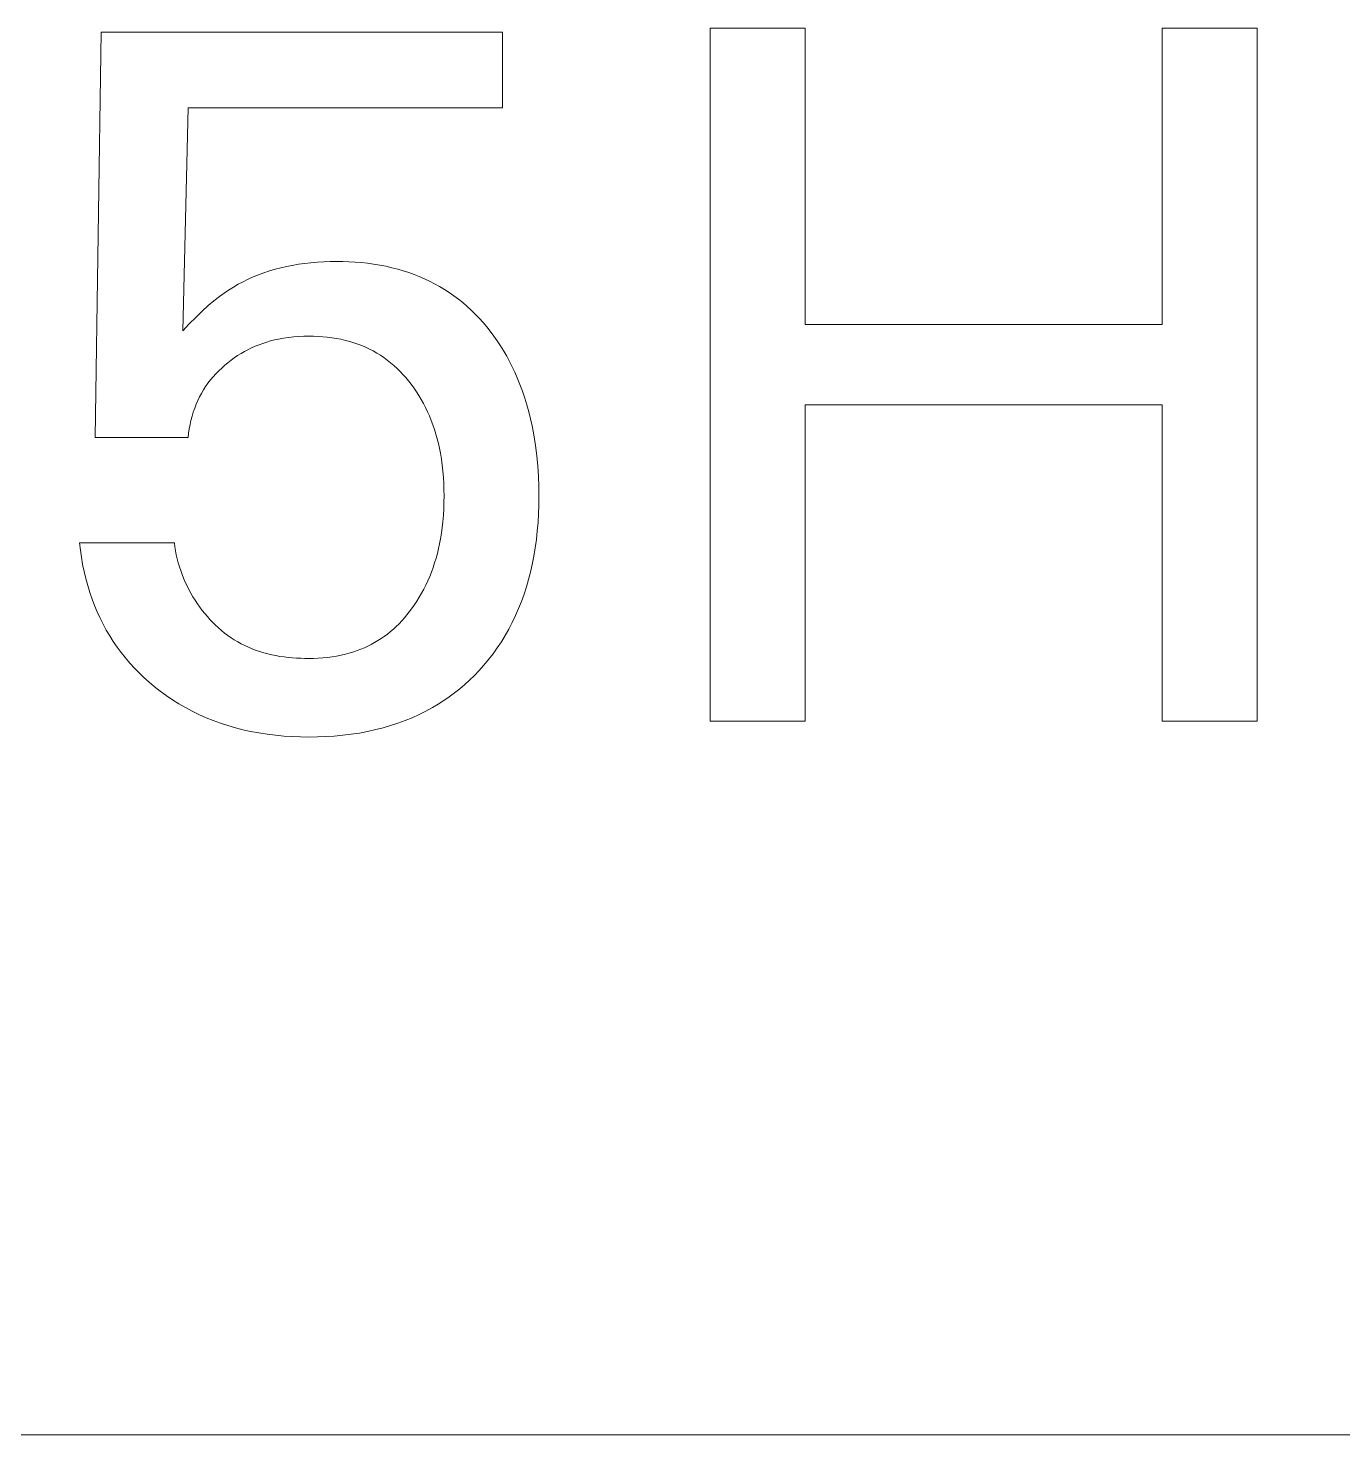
# Model space of a CAD drawing. Header units: millimetres. Extents: x -5035 to 14510, y -7775 to 12.
# Drawn here: x 1376.221 to 1379.445, y -1924.457 to -1921.007 of the extents above; entities that cross this region are included whole.
import ezdxf

# ---------------------------------------------------------------- set-up
doc = ezdxf.new("R2010")
doc.units = ezdxf.units.MM
doc.layers.add('eProC - L2', color=41, linetype='Continuous', lineweight=20)

msp = doc.modelspace()

# ---------------------------------------------------------------- linework, layer by layer
at = {"layer": 'eProC - L2', "linetype": 'Continuous'}
for p, q in [((1376.3856, -1922.0101), (1376.4, -1921.0162)), ((1376.4, -1921.0162), (1377.3844, -1921.0162)), ((1377.3844, -1921.0162), (1377.3844, -1921.2017)), ((1377.894, -1922.7065), (1377.894, -1921.0065)), ((1377.894, -1921.0065), (1378.1265, -1921.0065)), ((1378.1265, -1921.0065), (1378.1265, -1921.733)), ((1379.0024, -1921.733), (1379.0024, -1921.0065)), ((1379.0024, -1921.0065), (1379.235, -1921.0065)), ((1379.235, -1921.0065), (1379.235, -1922.7065)), ((1376.6133, -1921.2017), (1376.6, -1921.7487)), ((1377.3844, -1921.2017), (1376.6133, -1921.2017)), ((1376.9302, -1921.5805), (1376.9146, -1921.5818)), ((1376.9458, -1921.5795), (1376.9302, -1921.5805)), ((1376.9615, -1921.579), (1376.9458, -1921.5795)), ((1376.9771, -1921.5788), (1376.9615, -1921.579)), ((1376.9924, -1921.579), (1376.9771, -1921.5788)), ((1377.0076, -1921.5795), (1376.9924, -1921.579)), ((1377.0228, -1921.5804), (1377.0076, -1921.5795)), ((1377.038, -1921.5816), (1377.0228, -1921.5804)), ((1376.7858, -1921.6114), (1376.7726, -1921.6168)), ((1376.7992, -1921.6065), (1376.7858, -1921.6114)), ((1376.8128, -1921.602), (1376.7992, -1921.6065)), ((1376.8265, -1921.598), (1376.8128, -1921.602)), ((1376.8403, -1921.5943), (1376.8265, -1921.598)), ((1376.8542, -1921.5911), (1376.8403, -1921.5943)), ((1376.8682, -1921.5883), (1376.8542, -1921.5911)), ((1376.8836, -1921.5857), (1376.8682, -1921.5883)), ((1376.8991, -1921.5835), (1376.8836, -1921.5857)), ((1376.9146, -1921.5818), (1376.8991, -1921.5835)), ((1377.0531, -1921.5832), (1377.038, -1921.5816)), ((1377.0682, -1921.5853), (1377.0531, -1921.5832)), ((1377.0832, -1921.5878), (1377.0682, -1921.5853)), ((1377.0982, -1921.5907), (1377.0832, -1921.5878)), ((1377.113, -1921.594), (1377.0982, -1921.5907)), ((1377.1277, -1921.5978), (1377.113, -1921.594)), ((1377.141, -1921.6017), (1377.1277, -1921.5978)), ((1377.1542, -1921.606), (1377.141, -1921.6017)), ((1377.1673, -1921.6107), (1377.1542, -1921.606)), ((1377.1802, -1921.6158), (1377.1673, -1921.6107)), ((1376.7126, -1921.6488), (1376.7014, -1921.6564)), ((1376.7242, -1921.6416), (1376.7126, -1921.6488)), ((1376.7359, -1921.6348), (1376.7242, -1921.6416)), ((1376.748, -1921.6284), (1376.7359, -1921.6348)), ((1376.7602, -1921.6224), (1376.748, -1921.6284)), ((1376.7726, -1921.6168), (1376.7602, -1921.6224)), ((1377.1929, -1921.6213), (1377.1802, -1921.6158)), ((1377.2054, -1921.6272), (1377.1929, -1921.6213)), ((1377.2178, -1921.6335), (1377.2054, -1921.6272)), ((1377.2299, -1921.6402), (1377.2178, -1921.6335)), ((1377.2418, -1921.6473), (1377.2299, -1921.6402)), ((1377.2534, -1921.6549), (1377.2418, -1921.6473)), ((1376.6763, -1921.6755), (1376.6627, -1921.6871)), ((1376.6904, -1921.6644), (1376.6763, -1921.6755)), ((1376.7014, -1921.6564), (1376.6904, -1921.6644)), ((1377.2649, -1921.6628), (1377.2534, -1921.6549)), ((1377.276, -1921.6711), (1377.2649, -1921.6628)), ((1377.2868, -1921.6798), (1377.276, -1921.6711)), ((1377.2974, -1921.6889), (1377.2868, -1921.6798)), ((1376.6326, -1921.7152), (1376.6161, -1921.7318)), ((1376.6474, -1921.701), (1376.6326, -1921.7152)), ((1376.6627, -1921.6871), (1376.6474, -1921.701)), ((1377.3076, -1921.6983), (1377.2974, -1921.6889)), ((1377.3176, -1921.708), (1377.3076, -1921.6983)), ((1377.3272, -1921.7181), (1377.3176, -1921.708)), ((1377.3366, -1921.7284), (1377.3272, -1921.7181)), ((1376.6161, -1921.7318), (1376.6, -1921.7487)), ((1377.3456, -1921.739), (1377.3366, -1921.7284)), ((1377.3542, -1921.7499), (1377.3456, -1921.739)), ((1377.3631, -1921.7617), (1377.3542, -1921.7499)), ((1378.1265, -1921.733), (1379.0024, -1921.733)), ((1376.7688, -1921.7909), (1376.778, -1921.7868)), ((1376.778, -1921.7868), (1376.7872, -1921.7831)), ((1376.7872, -1921.7831), (1376.7966, -1921.7797)), ((1376.7966, -1921.7797), (1376.8061, -1921.7766)), ((1376.8061, -1921.7766), (1376.8157, -1921.7738)), ((1376.8157, -1921.7738), (1376.8254, -1921.7713)), ((1376.8254, -1921.7713), (1376.8351, -1921.7692)), ((1376.8351, -1921.7692), (1376.8474, -1921.7669)), ((1376.8474, -1921.7669), (1376.8598, -1921.7651)), ((1376.8598, -1921.7651), (1376.8722, -1921.7637)), ((1376.8722, -1921.7637), (1376.8846, -1921.7627)), ((1376.8846, -1921.7627), (1376.8971, -1921.7622)), ((1376.8971, -1921.7622), (1376.9097, -1921.762)), ((1376.9097, -1921.762), (1376.9209, -1921.7621)), ((1376.9209, -1921.7621), (1376.9322, -1921.7625)), ((1376.9322, -1921.7625), (1376.9434, -1921.7633)), ((1376.9434, -1921.7633), (1376.9546, -1921.7643)), ((1376.9546, -1921.7643), (1376.9658, -1921.7657)), ((1376.9658, -1921.7657), (1376.9769, -1921.7675)), ((1376.9769, -1921.7675), (1376.988, -1921.7696)), ((1376.988, -1921.7696), (1376.9989, -1921.7722)), ((1376.9989, -1921.7722), (1377.0098, -1921.7751)), ((1377.0098, -1921.7751), (1377.0197, -1921.7781)), ((1377.0197, -1921.7781), (1377.0294, -1921.7814)), ((1377.0294, -1921.7814), (1377.039, -1921.7851)), ((1377.039, -1921.7851), (1377.0485, -1921.7892)), ((1377.3715, -1921.7737), (1377.3631, -1921.7617)), ((1377.3796, -1921.786), (1377.3715, -1921.7737)), ((1377.3873, -1921.7985), (1377.3796, -1921.786)), ((1376.7109, -1921.827), (1376.7186, -1921.821)), ((1376.7186, -1921.821), (1376.7266, -1921.8153)), ((1376.7266, -1921.8153), (1376.7347, -1921.8098)), ((1376.7347, -1921.8098), (1376.743, -1921.8047)), ((1376.743, -1921.8047), (1376.7514, -1921.7998)), ((1376.7514, -1921.7998), (1376.7601, -1921.7952)), ((1376.7601, -1921.7952), (1376.7688, -1921.7909)), ((1377.0485, -1921.7892), (1377.0579, -1921.7936)), ((1377.0579, -1921.7936), (1377.067, -1921.7983)), ((1377.067, -1921.7983), (1377.076, -1921.8033)), ((1377.076, -1921.8033), (1377.0848, -1921.8087)), ((1377.0848, -1921.8087), (1377.0933, -1921.8144)), ((1377.0933, -1921.8144), (1377.1018, -1921.8206)), ((1377.1018, -1921.8206), (1377.11, -1921.8271)), ((1377.3947, -1921.8113), (1377.3873, -1921.7985)), ((1377.4017, -1921.8242), (1377.3947, -1921.8113)), ((1376.6745, -1921.8617), (1376.6813, -1921.8542)), ((1376.6813, -1921.8542), (1376.6883, -1921.847)), ((1376.6883, -1921.847), (1376.6956, -1921.8401)), ((1376.6956, -1921.8401), (1376.7031, -1921.8334)), ((1376.7031, -1921.8334), (1376.7109, -1921.827)), ((1377.11, -1921.8271), (1377.1179, -1921.8339)), ((1377.1179, -1921.8339), (1377.1256, -1921.8409)), ((1377.1256, -1921.8409), (1377.133, -1921.8483)), ((1377.133, -1921.8483), (1377.1402, -1921.8559)), ((1377.1402, -1921.8559), (1377.1471, -1921.8637)), ((1377.4083, -1921.8373), (1377.4017, -1921.8242)), ((1377.4146, -1921.8506), (1377.4083, -1921.8373)), ((1377.4205, -1921.8641), (1377.4146, -1921.8506)), ((1376.651, -1921.8938), (1376.6563, -1921.8855)), ((1376.6563, -1921.8855), (1376.662, -1921.8773)), ((1376.662, -1921.8773), (1376.6681, -1921.8694)), ((1376.6681, -1921.8694), (1376.6745, -1921.8617)), ((1377.1471, -1921.8637), (1377.1538, -1921.8718)), ((1377.1538, -1921.8718), (1377.1603, -1921.88)), ((1377.1603, -1921.88), (1377.1669, -1921.8891)), ((1377.1669, -1921.8891), (1377.1733, -1921.8984)), ((1377.4272, -1921.8805), (1377.4205, -1921.8641)), ((1377.4333, -1921.897), (1377.4272, -1921.8805)), ((1376.6331, -1921.9291), (1376.6371, -1921.92)), ((1376.6371, -1921.92), (1376.6414, -1921.9111)), ((1376.6414, -1921.9111), (1376.646, -1921.9024)), ((1376.646, -1921.9024), (1376.651, -1921.8938)), ((1377.1733, -1921.8984), (1377.1793, -1921.9078)), ((1377.1793, -1921.9078), (1377.1851, -1921.9174)), ((1377.1851, -1921.9174), (1377.1905, -1921.9272)), ((1377.4389, -1921.9138), (1377.4333, -1921.897)), ((1377.4441, -1921.9307), (1377.4389, -1921.9138)), ((1376.6202, -1921.9687), (1376.6229, -1921.9585)), ((1376.6229, -1921.9585), (1376.626, -1921.9484)), ((1376.626, -1921.9484), (1376.6295, -1921.9384)), ((1376.6295, -1921.9384), (1376.6331, -1921.9291)), ((1377.1905, -1921.9272), (1377.1957, -1921.9372)), ((1377.1957, -1921.9372), (1377.2006, -1921.9473)), ((1377.2006, -1921.9473), (1377.2051, -1921.9575)), ((1377.2051, -1921.9575), (1377.2096, -1921.9686)), ((1377.4488, -1921.9477), (1377.4441, -1921.9307)), ((1377.4531, -1921.9648), (1377.4488, -1921.9477)), ((1378.1265, -1921.9306), (1378.1265, -1922.7065)), ((1379.0024, -1921.9306), (1378.1265, -1921.9306)), ((1379.0024, -1922.7065), (1379.0024, -1921.9306)), ((1376.6144, -1921.9997), (1376.616, -1921.9893)), ((1376.616, -1921.9893), (1376.6179, -1921.979)), ((1376.6179, -1921.979), (1376.6202, -1921.9687)), ((1377.2096, -1921.9686), (1377.2138, -1921.9797)), ((1377.2138, -1921.9797), (1377.2176, -1921.991)), ((1377.2176, -1921.991), (1377.2211, -1922.0024)), ((1377.4569, -1921.9821), (1377.4531, -1921.9648)), ((1377.4603, -1921.9994), (1377.4569, -1921.9821)), ((1376.6133, -1922.0101), (1376.3856, -1922.0101)), ((1376.6133, -1922.0101), (1376.6144, -1921.9997)), ((1377.2211, -1922.0024), (1377.2243, -1922.0138)), ((1377.2243, -1922.0138), (1377.2272, -1922.0254)), ((1377.2272, -1922.0254), (1377.2297, -1922.037)), ((1377.4653, -1922.0305), (1377.4603, -1921.9994)), ((1377.2297, -1922.037), (1377.232, -1922.0487)), ((1377.232, -1922.0487), (1377.2345, -1922.0635)), ((1377.2345, -1922.0635), (1377.2366, -1922.0784)), ((1377.4684, -1922.0554), (1377.4653, -1922.0305)), ((1377.4707, -1922.0805), (1377.4684, -1922.0554)), ((1377.2366, -1922.0784), (1377.2382, -1922.0934)), ((1377.2382, -1922.0934), (1377.2394, -1922.1084)), ((1377.4723, -1922.1056), (1377.4707, -1922.0805)), ((1377.2394, -1922.1084), (1377.2403, -1922.1234)), ((1377.2403, -1922.1234), (1377.2408, -1922.1385)), ((1377.4733, -1922.1307), (1377.4723, -1922.1056)), ((1377.4735, -1922.1559), (1377.4733, -1922.1307)), ((1377.2408, -1922.1385), (1377.241, -1922.1535)), ((1377.241, -1922.1535), (1377.2408, -1922.1695)), ((1377.4733, -1922.1769), (1377.4735, -1922.1559)), ((1377.2393, -1922.2013), (1377.238, -1922.2172)), ((1377.2403, -1922.1854), (1377.2393, -1922.2013)), ((1377.2408, -1922.1695), (1377.2403, -1922.1854)), ((1377.4714, -1922.2187), (1377.4726, -1922.1978)), ((1377.4726, -1922.1978), (1377.4733, -1922.1769)), ((1377.2364, -1922.2313), (1377.2345, -1922.2453)), ((1377.238, -1922.2172), (1377.2364, -1922.2313)), ((1377.4697, -1922.2395), (1377.4714, -1922.2187)), ((1376.347, -1922.2692), (1376.349, -1922.2867)), ((1376.347, -1922.2692), (1376.5795, -1922.2692)), ((1376.5808, -1922.2789), (1376.5795, -1922.2692)), ((1377.2322, -1922.2593), (1377.2299, -1922.2711)), ((1377.2345, -1922.2453), (1377.2322, -1922.2593)), ((1377.4646, -1922.281), (1377.4674, -1922.2603)), ((1377.4674, -1922.2603), (1377.4697, -1922.2395)), ((1376.349, -1922.2867), (1376.3515, -1922.3042)), ((1376.3515, -1922.3042), (1376.3546, -1922.3217)), ((1376.5824, -1922.2887), (1376.5808, -1922.2789)), ((1376.5843, -1922.2984), (1376.5824, -1922.2887)), ((1376.5866, -1922.3081), (1376.5843, -1922.2984)), ((1377.2245, -1922.2946), (1377.2214, -1922.3062)), ((1377.2274, -1922.2829), (1377.2245, -1922.2946)), ((1377.2299, -1922.2711), (1377.2274, -1922.2829)), ((1377.4572, -1922.3222), (1377.4612, -1922.3017)), ((1377.4612, -1922.3017), (1377.4646, -1922.281)), ((1376.3546, -1922.3217), (1376.3582, -1922.3391)), ((1376.3582, -1922.3391), (1376.3623, -1922.3564)), ((1376.5891, -1922.3178), (1376.5866, -1922.3081)), ((1376.5919, -1922.3274), (1376.5891, -1922.3178)), ((1376.5951, -1922.3369), (1376.5919, -1922.3274)), ((1376.5985, -1922.3464), (1376.5951, -1922.3369)), ((1377.2142, -1922.3291), (1377.2101, -1922.3405)), ((1377.2179, -1922.3177), (1377.2142, -1922.3291)), ((1377.2214, -1922.3062), (1377.2179, -1922.3177)), ((1377.453, -1922.3406), (1377.4572, -1922.3222)), ((1376.3623, -1922.3564), (1376.367, -1922.3735)), ((1376.367, -1922.3735), (1376.3723, -1922.3905)), ((1376.6023, -1922.3558), (1376.5985, -1922.3464)), ((1376.6063, -1922.3651), (1376.6023, -1922.3558)), ((1376.6106, -1922.3743), (1376.6063, -1922.3651)), ((1376.6152, -1922.3833), (1376.6106, -1922.3743)), ((1377.1964, -1922.3723), (1377.1913, -1922.3825)), ((1377.2012, -1922.3621), (1377.1964, -1922.3723)), ((1377.2057, -1922.3516), (1377.2012, -1922.3621)), ((1377.2101, -1922.3405), (1377.2057, -1922.3516)), ((1377.4431, -1922.3769), (1377.4483, -1922.3588)), ((1377.4483, -1922.3588), (1377.453, -1922.3406)), ((1376.3723, -1922.3905), (1376.3781, -1922.4073)), ((1376.3781, -1922.4073), (1376.384, -1922.4228)), ((1376.62, -1922.3923), (1376.6152, -1922.3833)), ((1376.6251, -1922.401), (1376.62, -1922.3923)), ((1376.6305, -1922.4097), (1376.6251, -1922.401)), ((1377.1803, -1922.4023), (1377.1743, -1922.4119)), ((1377.186, -1922.3924), (1377.1803, -1922.4023)), ((1377.1913, -1922.3825), (1377.186, -1922.3924)), ((1377.4309, -1922.4126), (1377.4372, -1922.3949)), ((1377.4372, -1922.3949), (1377.4431, -1922.3769)), ((1376.384, -1922.4228), (1376.3904, -1922.4382)), ((1376.3904, -1922.4382), (1376.3973, -1922.4532)), ((1376.6361, -1922.4182), (1376.6305, -1922.4097)), ((1376.6419, -1922.4265), (1376.6361, -1922.4182)), ((1376.6479, -1922.4344), (1376.6419, -1922.4265)), ((1376.654, -1922.4421), (1376.6479, -1922.4344)), ((1376.6604, -1922.4496), (1376.654, -1922.4421)), ((1377.1557, -1922.4383), (1377.1498, -1922.4458)), ((1377.1615, -1922.4306), (1377.1557, -1922.4383)), ((1377.168, -1922.4214), (1377.1615, -1922.4306)), ((1377.1743, -1922.4119), (1377.168, -1922.4214)), ((1377.4163, -1922.4474), (1377.4239, -1922.4301)), ((1377.4239, -1922.4301), (1377.4309, -1922.4126)), ((1376.3973, -1922.4532), (1376.4047, -1922.4681)), ((1376.4047, -1922.4681), (1376.4126, -1922.4827)), ((1376.6669, -1922.4569), (1376.6604, -1922.4496)), ((1376.6737, -1922.464), (1376.6669, -1922.4569)), ((1376.6807, -1922.4708), (1376.6737, -1922.464)), ((1376.6879, -1922.4775), (1376.6807, -1922.4708)), ((1376.6953, -1922.4839), (1376.6879, -1922.4775)), ((1377.1238, -1922.4738), (1377.1167, -1922.4803)), ((1377.1306, -1922.4671), (1377.1238, -1922.4738)), ((1377.1372, -1922.4602), (1377.1306, -1922.4671)), ((1377.1436, -1922.4531), (1377.1372, -1922.4602)), ((1377.1498, -1922.4458), (1377.1436, -1922.4531)), ((1377.3999, -1922.4803), (1377.4082, -1922.4644)), ((1377.4082, -1922.4644), (1377.4163, -1922.4474)), ((1376.4126, -1922.4827), (1376.4209, -1922.497)), ((1376.4209, -1922.497), (1376.4298, -1922.5109)), ((1376.4298, -1922.5109), (1376.4391, -1922.5246)), ((1376.7029, -1922.49), (1376.6953, -1922.4839)), ((1376.7106, -1922.4959), (1376.7029, -1922.49)), ((1376.7185, -1922.5015), (1376.7106, -1922.4959)), ((1376.7266, -1922.5068), (1376.7185, -1922.5015)), ((1376.7349, -1922.5118), (1376.7266, -1922.5068)), ((1376.7434, -1922.5165), (1376.7349, -1922.5118)), ((1377.0788, -1922.5086), (1377.0707, -1922.5134)), ((1377.0867, -1922.5035), (1377.0788, -1922.5086)), ((1377.0944, -1922.4982), (1377.0867, -1922.5035)), ((1377.1021, -1922.4925), (1377.0944, -1922.4982)), ((1377.1095, -1922.4865), (1377.1021, -1922.4925)), ((1377.1167, -1922.4803), (1377.1095, -1922.4865)), ((1377.3716, -1922.5263), (1377.3815, -1922.5113)), ((1377.3815, -1922.5113), (1377.391, -1922.496)), ((1377.391, -1922.496), (1377.3999, -1922.4803)), ((1376.4391, -1922.5246), (1376.449, -1922.538)), ((1376.449, -1922.538), (1376.4593, -1922.5509)), ((1376.752, -1922.5209), (1376.7434, -1922.5165)), ((1376.7611, -1922.5251), (1376.752, -1922.5209)), ((1376.7703, -1922.529), (1376.7611, -1922.5251)), ((1376.7798, -1922.5325), (1376.7703, -1922.529)), ((1376.7893, -1922.5357), (1376.7798, -1922.5325)), ((1376.799, -1922.5386), (1376.7893, -1922.5357)), ((1376.8087, -1922.5412), (1376.799, -1922.5386)), ((1376.8186, -1922.5435), (1376.8087, -1922.5412)), ((1376.8285, -1922.5455), (1376.8186, -1922.5435)), ((1376.8385, -1922.5472), (1376.8285, -1922.5455)), ((1376.9775, -1922.5465), (1376.9663, -1922.5483)), ((1376.9886, -1922.5443), (1376.9775, -1922.5465)), ((1376.9996, -1922.5418), (1376.9886, -1922.5443)), ((1377.0105, -1922.5388), (1376.9996, -1922.5418)), ((1377.0194, -1922.536), (1377.0105, -1922.5388)), ((1377.0282, -1922.533), (1377.0194, -1922.536)), ((1377.037, -1922.5296), (1377.0282, -1922.533)), ((1377.0456, -1922.526), (1377.037, -1922.5296)), ((1377.0541, -1922.522), (1377.0456, -1922.526)), ((1377.0625, -1922.5178), (1377.0541, -1922.522)), ((1377.0707, -1922.5134), (1377.0625, -1922.5178)), ((1377.3501, -1922.5552), (1377.3611, -1922.5409)), ((1377.3611, -1922.5409), (1377.3716, -1922.5263)), ((1376.4593, -1922.5509), (1376.4701, -1922.5636)), ((1376.4701, -1922.5636), (1376.4814, -1922.5758)), ((1376.4814, -1922.5758), (1376.493, -1922.5877)), ((1376.8486, -1922.5487), (1376.8385, -1922.5472)), ((1376.8587, -1922.5499), (1376.8486, -1922.5487)), ((1376.8689, -1922.5509), (1376.8587, -1922.5499)), ((1376.8791, -1922.5516), (1376.8689, -1922.5509)), ((1376.8893, -1922.552), (1376.8791, -1922.5516)), ((1376.8995, -1922.5523), (1376.8893, -1922.552)), ((1376.9097, -1922.5523), (1376.8995, -1922.5523)), ((1376.9211, -1922.5521), (1376.9097, -1922.5523)), ((1376.9325, -1922.5516), (1376.9211, -1922.5521)), ((1376.9438, -1922.5508), (1376.9325, -1922.5516)), ((1376.9551, -1922.5497), (1376.9438, -1922.5508)), ((1376.9663, -1922.5483), (1376.9551, -1922.5497)), ((1377.3265, -1922.5824), (1377.3386, -1922.569)), ((1377.3386, -1922.569), (1377.3501, -1922.5552)), ((1376.493, -1922.5877), (1376.505, -1922.5992)), ((1376.505, -1922.5992), (1376.5174, -1922.6103)), ((1376.5174, -1922.6103), (1376.5302, -1922.621)), ((1377.2917, -1922.6163), (1377.3037, -1922.6054)), ((1377.3037, -1922.6054), (1377.3153, -1922.5941)), ((1377.3153, -1922.5941), (1377.3265, -1922.5824)), ((1376.5302, -1922.621), (1376.5447, -1922.6325)), ((1376.5447, -1922.6325), (1376.5597, -1922.6434)), ((1376.5597, -1922.6434), (1376.5751, -1922.6538)), ((1377.2403, -1922.6558), (1377.2536, -1922.6466)), ((1377.2536, -1922.6466), (1377.2667, -1922.6369)), ((1377.2667, -1922.6369), (1377.2793, -1922.6268)), ((1377.2793, -1922.6268), (1377.2917, -1922.6163)), ((1376.5751, -1922.6538), (1376.5908, -1922.6637)), ((1376.5908, -1922.6637), (1376.6068, -1922.673)), ((1376.6068, -1922.673), (1376.6231, -1922.6818)), ((1376.6231, -1922.6818), (1376.6398, -1922.6899)), ((1377.1796, -1922.6901), (1377.1963, -1922.6818)), ((1377.1963, -1922.6818), (1377.2127, -1922.6728)), ((1377.2127, -1922.6728), (1377.2267, -1922.6645)), ((1377.2267, -1922.6645), (1377.2403, -1922.6558)), ((1376.6398, -1922.6899), (1376.6572, -1922.6977)), ((1376.6572, -1922.6977), (1376.6749, -1922.7048)), ((1376.6749, -1922.7048), (1376.6928, -1922.7113)), ((1376.6928, -1922.7113), (1376.7109, -1922.7172)), ((1376.7109, -1922.7172), (1376.7292, -1922.7225)), ((1377.0919, -1922.7224), (1377.1099, -1922.7171)), ((1377.1099, -1922.7171), (1377.1276, -1922.7113)), ((1377.1276, -1922.7113), (1377.1452, -1922.7048)), ((1377.1452, -1922.7048), (1377.1625, -1922.6978)), ((1377.1625, -1922.6978), (1377.1796, -1922.6901)), ((1378.1265, -1922.7065), (1377.894, -1922.7065)), ((1379.235, -1922.7065), (1379.0024, -1922.7065)), ((1376.7292, -1922.7225), (1376.7477, -1922.7272)), ((1376.7477, -1922.7272), (1376.7663, -1922.7313)), ((1376.7663, -1922.7313), (1376.7865, -1922.7351)), ((1376.7865, -1922.7351), (1376.8069, -1922.7382)), ((1376.8069, -1922.7382), (1376.8273, -1922.7408)), ((1376.8273, -1922.7408), (1376.8479, -1922.7427)), ((1376.8479, -1922.7427), (1376.8684, -1922.744)), ((1376.8684, -1922.744), (1376.889, -1922.7448)), ((1376.889, -1922.7448), (1376.9097, -1922.7451)), ((1376.9097, -1922.7451), (1376.9304, -1922.7449)), ((1376.9304, -1922.7449), (1376.9511, -1922.7441)), ((1376.9511, -1922.7441), (1376.9717, -1922.7428)), ((1376.9717, -1922.7428), (1376.9923, -1922.7409)), ((1376.9923, -1922.7409), (1377.0128, -1922.7384)), ((1377.0128, -1922.7384), (1377.0333, -1922.7353)), ((1377.0333, -1922.7353), (1377.0536, -1922.7315)), ((1377.0536, -1922.7315), (1377.0738, -1922.727)), ((1377.0738, -1922.727), (1377.0919, -1922.7224)), ((1369.2422, -1924.4565), (1409.2422, -1924.4565))]:
    msp.add_line(p, q, dxfattribs=at)

doc.saveas('drawing.dxf')
